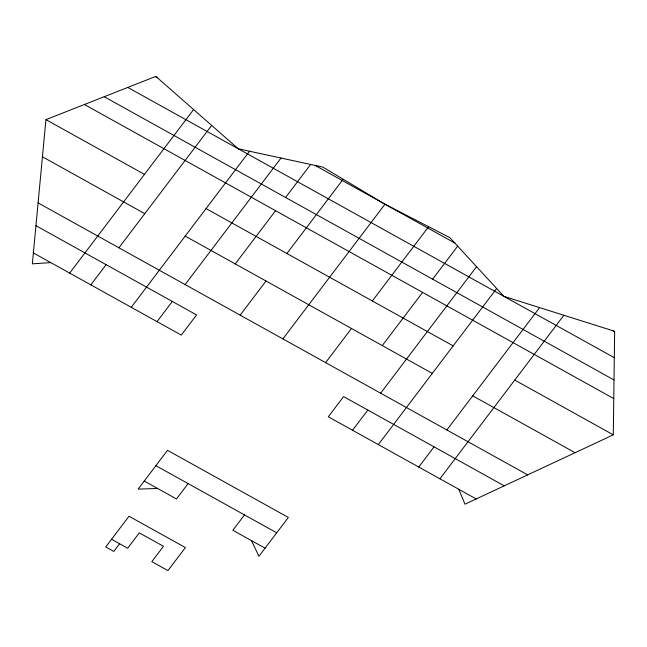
<?xml version="1.0" encoding="UTF-8"?>
<svg xmlns="http://www.w3.org/2000/svg" width="647" height="647" viewBox="0 0 647 647"><rect width="100%" height="100%" fill="white"/><g stroke="black" fill="none" stroke-linecap="round" stroke-linejoin="round"><path stroke-width="0.97" d="M458.788 489.278L464.983 504.191L613.291 434.833L614.65 331.288L503.851 296.334L449.867 237.659L384.965 204.209L322.845 167.096L238.266 148.786L155.838 76.395L45.937 119.638L32.35 263.839L50.789 262.609M69.65 273.091L193.607 109.561M90.815 284.85L106.116 264.663M118.911 247.785L211.666 125.429M131.236 307.301L249.548 151.228M157.019 321.632L172.32 301.445M185.115 284.567L281.024 158.038M235.233 263.911L275.565 210.704M285.578 197.497L310.633 164.451M240.158 315.146L266.022 281.016M286.888 253.495L343.177 179.243M119.606 543.755L113.783 551.43L105.728 546.958L129.012 516.241L185.398 547.564L167.937 570.605L151.827 561.653L163.465 546.294L139.299 532.869L127.661 548.227L111.551 539.274M282.885 338.882L384.965 204.209M188.107 483.592L176.461 498.95L144.241 481.044M325.603 362.619L351.475 328.49M372.34 300.968L428.629 226.717M244.493 514.915L232.847 530.273L265.068 548.171M382.272 345.595L422.604 292.387M432.617 279.18L457.664 246.135M352.55 430.255L367.852 410.077M380.646 393.198L476.564 266.669M378.341 444.586L496.653 288.513M418.755 467.037L434.056 446.859M446.851 429.972L539.606 307.616M439.928 478.796L563.885 315.275M157.601 488.469L138.126 489.124L167.524 450.328L288.352 517.454L258.946 556.242L251.457 540.609M155.288 76.613L157.456 77.818M315.162 165.43L454.776 242.997M612.474 330.609L614.642 331.806M127.815 87.426L614.302 357.694M104.183 96.718L614.011 379.959M84.401 104.507L613.768 398.592M45.937 119.638L144.475 174.375M206.061 208.593L453.167 345.878M514.753 380.088L613.291 434.833M42.435 156.8L144.782 213.664M185.196 236.115L432.309 373.4M472.722 395.851L575.07 452.706M38.092 202.891L527.669 474.874M35.949 225.682L196.567 314.919L181.273 335.097L33.377 252.937M504.231 485.84L343.606 396.603L328.304 416.789L476.2 498.95M155.887 465.686L276.714 532.813"/></g></svg>
